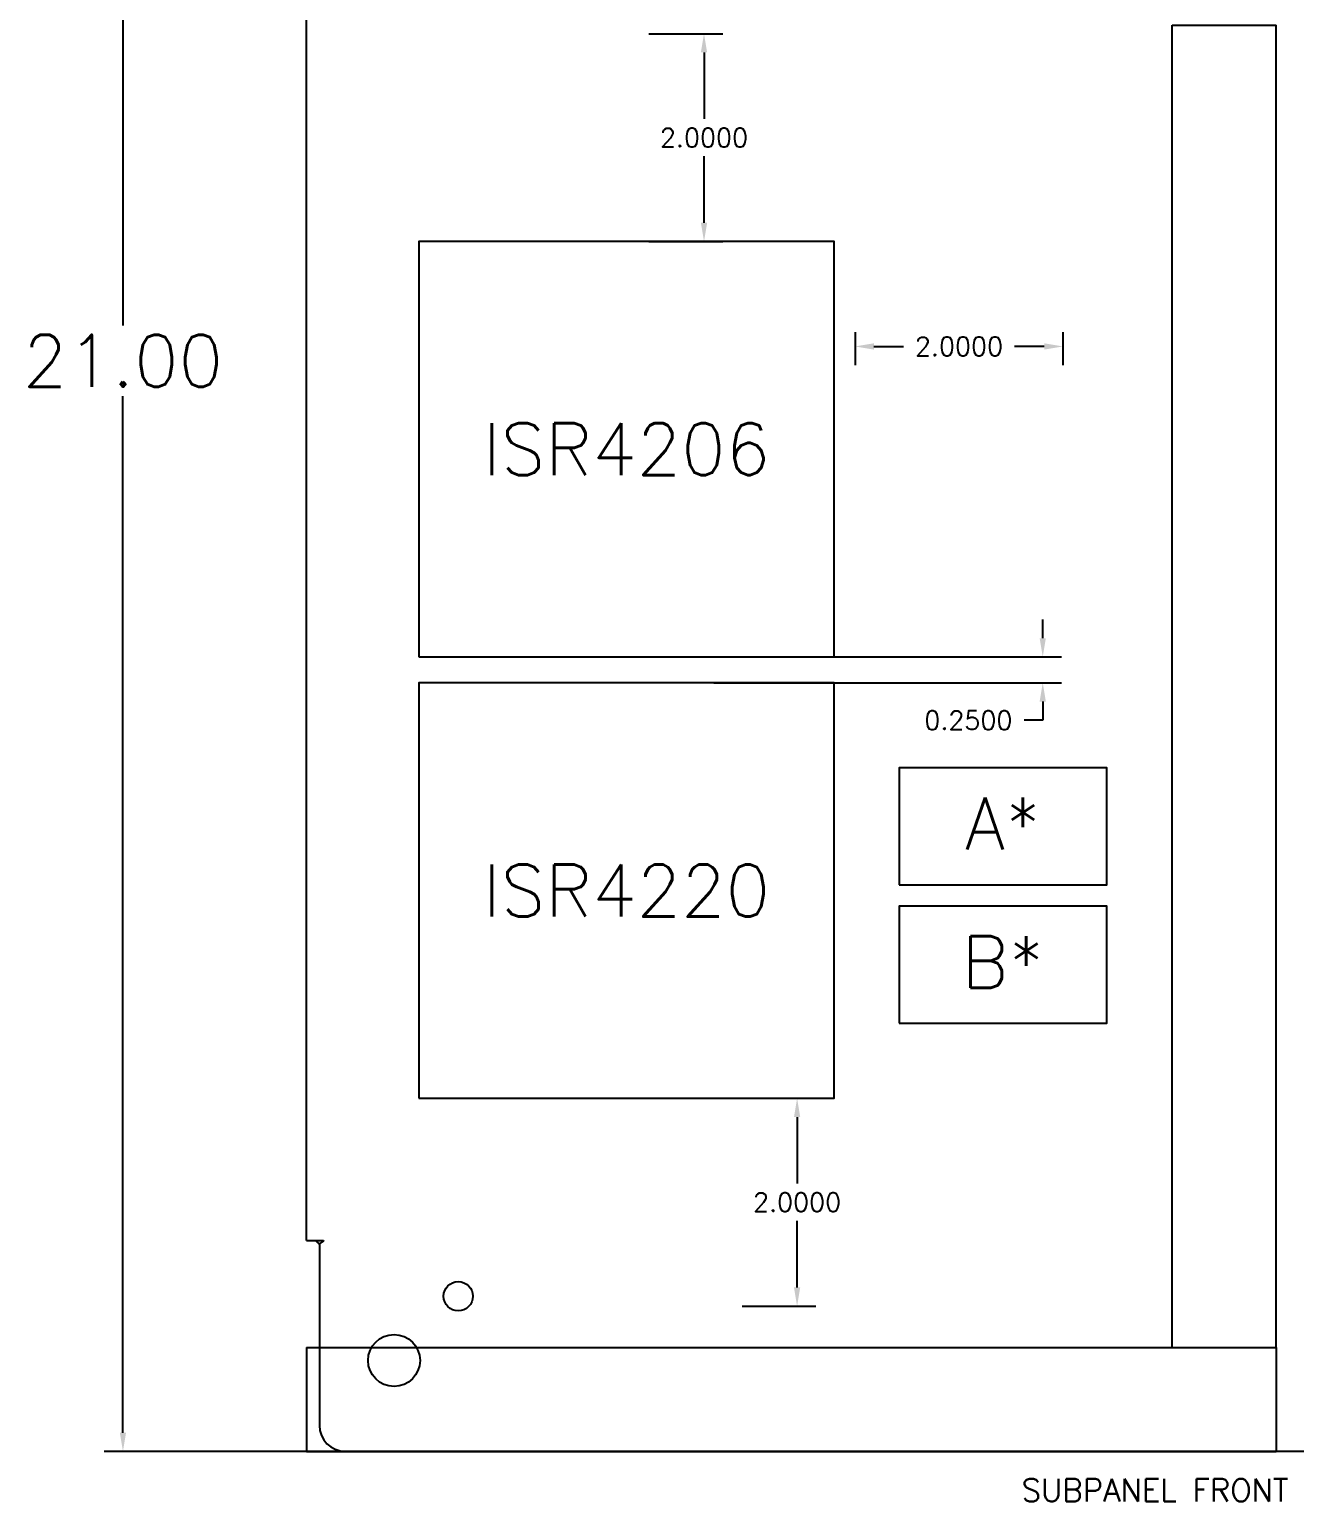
# Model space of a CAD drawing. Header units: inches. Extents: x 0.8 to 20.4, y -4.3 to 18.9.
# Drawn here: x 0.81 to 12.99, y -4.34 to 9.83 of the extents above; entities that cross this region are included whole.
import ezdxf
from ezdxf.enums import TextEntityAlignment as Align

# ---------------------------------------------------------------- set-up
doc = ezdxf.new("R2010")
doc.units = ezdxf.units.IN
doc.header["$MEASUREMENT"] = 0
doc.linetypes.add('HIDDEN', pattern=[0.2, 0.1, -0.1])
for name, color, linetype in [('PNPD', 7, 'Continuous'), ('PNPG', 72, 'Continuous'), ('PSYMS', 7, 'Continuous'), ('PTAG', 150, 'Continuous')]:
    doc.layers.add(name, color=color, linetype=linetype)
doc.styles.get("Standard").update_dxf_attribs({"font": 'romans.shx'})
doc.styles.add('WD', font='romans.shx')
doc.dimstyles.get("Standard").update_dxf_attribs({"dimtxt": 0.18, "dimasz": 0.18, "dimexe": 0.18, "dimexo": 0.0625, "dimgap": 0.09, "dimtad": 0, "dimtih": 1, "dimtoh": 1, "dimdec": 4, "dimzin": 0, "dimdsep": 46, "dimtxsty": 'Standard', "dimcen": 0.09, "dimadec": 0, "dimazin": 0, "dimtfac": 1, "dimtdec": 4, "dimtofl": 0, "dimtmove": 0, "dimatfit": 3, "dimfxl": 1, "dimtolj": 1, "dimtzin": 0, "dimarcsym": 0})

# ---------------------------------------------------------------- blocks, each defined once
blk = doc.blocks.new('*D71')
at = {"layer": 'Defpoints', "color": 0, "transparency": 16777216}
for p in [(6.716, 9.79), (7.308, 9.79), (6.716, 7.79)]:
    blk.add_point(p, dxfattribs=at)
at = {"layer": 'PSYMS', "color": 0, "lineweight": -2, "transparency": 16777216}
for p, q in [((6.778, 9.79), (7.488, 9.79)), ((7.308, 9.61), (7.308, 8.97)), ((7.308, 7.97), (7.308, 8.61)), ((6.778, 7.79), (7.488, 7.79))]:
    blk.add_line(p, q, dxfattribs=at)
at = {"layer": 'PSYMS', "color": 0, "transparency": 16777216}
for points in [[(7.278, 9.61), (7.338, 9.61), (7.308, 9.79)], [(7.278, 7.97), (7.338, 7.97), (7.308, 7.79)]]:
    blk.add_solid(points, dxfattribs=at)
at = {"layer": 'PSYMS', "color": 0, "transparency": 16777216, "insert": (7.308, 8.79), "char_height": 0.18, "attachment_point": 5}
blk.add_mtext('\\A1;2.0000', dxfattribs=at)
blk = doc.blocks.new('*D72')
at = {"layer": 'Defpoints', "color": 0, "transparency": 16777216}
for p in [(8.763, 6.98), (10.763, 6.98), (10.763, 6.779)]:
    blk.add_point(p, dxfattribs=at)
at = {"layer": 'PSYMS', "color": 0, "lineweight": -2, "transparency": 16777216}
for p, q in [((8.763, 6.917), (8.763, 6.599)), ((10.763, 6.917), (10.763, 6.599)), ((8.943, 6.779), (9.227, 6.779)), ((10.583, 6.779), (10.298, 6.779))]:
    blk.add_line(p, q, dxfattribs=at)
at = {"layer": 'PSYMS', "color": 0, "transparency": 16777216}
for points in [[(8.943, 6.809), (8.943, 6.749), (8.763, 6.779)], [(10.583, 6.809), (10.583, 6.749), (10.763, 6.779)]]:
    blk.add_solid(points, dxfattribs=at)
at = {"layer": 'PSYMS', "color": 0, "transparency": 16777216, "insert": (9.763, 6.779), "char_height": 0.18, "attachment_point": 5}
blk.add_mtext('\\A1;2.0000', dxfattribs=at)
blk = doc.blocks.new('*D75')
at = {"layer": 'Defpoints', "color": 0, "transparency": 16777216}
for p in [(7.612, -0.46), (8.204, -0.46), (7.612, -2.46)]:
    blk.add_point(p, dxfattribs=at)
at = {"layer": 'PSYMS', "color": 0, "lineweight": -2, "transparency": 16777216}
for p, q in [((7.675, -0.46), (8.384, -0.46)), ((8.204, -0.64), (8.204, -1.28)), ((8.204, -2.28), (8.204, -1.64)), ((7.675, -2.46), (8.384, -2.46))]:
    blk.add_line(p, q, dxfattribs=at)
at = {"layer": 'PSYMS', "color": 0, "transparency": 16777216}
for points in [[(8.174, -0.64), (8.234, -0.64), (8.204, -0.46)], [(8.174, -2.28), (8.234, -2.28), (8.204, -2.46)]]:
    blk.add_solid(points, dxfattribs=at)
at = {"layer": 'PSYMS', "color": 0, "transparency": 16777216, "insert": (8.204, -1.46), "char_height": 0.18, "attachment_point": 5}
blk.add_mtext('\\A1;2.0000', dxfattribs=at)
blk = doc.blocks.new('*D82')
at = {"layer": 'Defpoints', "color": 0, "transparency": 16777216}
for p in [(7.339, 3.79), (7.339, 3.54), (10.569, 3.54)]:
    blk.add_point(p, dxfattribs=at)
at = {"layer": 'PSYMS', "color": 0, "lineweight": -2, "transparency": 16777216}
for p, q in [((10.569, 3.97), (10.569, 4.15)), ((7.402, 3.79), (10.749, 3.79)), ((7.402, 3.54), (10.749, 3.54)), ((10.569, 3.36), (10.569, 3.18)), ((10.569, 3.18), (10.389, 3.18))]:
    blk.add_line(p, q, dxfattribs=at)
at = {"layer": 'PSYMS', "color": 0, "transparency": 16777216}
for points in [[(10.539, 3.97), (10.599, 3.97), (10.569, 3.79)], [(10.539, 3.36), (10.599, 3.36), (10.569, 3.54)]]:
    blk.add_solid(points, dxfattribs=at)
at = {"layer": 'PSYMS', "color": 0, "transparency": 16777216, "insert": (9.853, 3.18), "char_height": 0.18, "attachment_point": 5}
blk.add_mtext('\\A1;0.2500', dxfattribs=at)
blk = doc.blocks.new('SCE-24P20')
at = {"linetype": 'Continuous'}
for p, q in [((-0.198, 1.958), (-0.198, 18.896)), ((-0.198, 1.958), (-0.112, 1.958)), ((-0.073, 1.923), (-0.073, 0.177)), ((16.364, -0.073), (0.177, -0.073))]:
    blk.add_line(p, q, dxfattribs=at)
at = {"linetype": 'HIDDEN'}
for p, q in [((-0.112, 1.958), (-0.032, 1.958)), ((-0.054, 1.935), (-0.06, 1.932))]:
    blk.add_line(p, q, dxfattribs=at)
at = {"linetype": 'Continuous'}
for points in [[(-0.112, 1.958), (-0.11, 1.957), (-0.108, 1.956), (-0.107, 1.954), (-0.105, 1.953), (-0.103, 1.952), (-0.102, 1.95), (-0.1, 1.949), (-0.099, 1.948), (-0.097, 1.946), (-0.096, 1.945), (-0.095, 1.944), (-0.093, 1.942), (-0.092, 1.941)], [(-0.092, 1.941), (-0.088, 1.937), (-0.085, 1.934)], [(-0.085, 1.934), (-0.083, 1.932), (-0.081, 1.931), (-0.08, 1.929), (-0.078, 1.927), (-0.077, 1.926), (-0.075, 1.925), (-0.073, 1.923)]]:
    blk.add_lwpolyline(points, dxfattribs=at)
at = {"linetype": 'HIDDEN'}
for points in [[(-0.06, 1.932), (-0.062, 1.931), (-0.064, 1.929), (-0.066, 1.928), (-0.068, 1.927), (-0.069, 1.926), (-0.071, 1.925), (-0.072, 1.924), (-0.073, 1.923)], [(-0.032, 1.958), (-0.033, 1.957), (-0.033, 1.955), (-0.034, 1.954), (-0.035, 1.953), (-0.035, 1.952), (-0.036, 1.95), (-0.037, 1.949), (-0.038, 1.948), (-0.039, 1.947), (-0.04, 1.945), (-0.042, 1.944), (-0.043, 1.943), (-0.044, 1.942), (-0.046, 1.941), (-0.047, 1.94), (-0.049, 1.939), (-0.051, 1.938), (-0.053, 1.936), (-0.054, 1.935)]]:
    blk.add_lwpolyline(points, dxfattribs=at)
at = {"linetype": 'Continuous'}
for centre, radius in [((1.264, 1.42), 0.141), ((0.646, 0.802), 0.25)]:
    blk.add_circle(centre, radius, dxfattribs=at)
blk.add_arc((0.177, 0.177), 0.25, 180, 270, dxfattribs=at)
at = {"linetype": 'Continuous', "insert": (8.37, -0.338), "char_height": 0.21795, "width": 3.31282, "attachment_point": 2, "line_spacing_factor": 0.9}
blk.add_mtext('SUBPANEL FRONT VIEW', dxfattribs=at)
blk = doc.blocks.new('HDIN558E')
for p, q in [((0, 0.5), (9.336, 0.5)), ((0, 0.5), (0, -0.5)), ((9.336, 0.5), (9.336, -0.5)), ((0, -0.5), (9.336, -0.5))]:
    blk.add_line(p, q)
blk = doc.blocks.new('*D101')
at = {"layer": 'Defpoints', "color": 0, "transparency": 16777216}
for p in [(3.979, 17.141), (1.714, -3.859), (3.979, -3.859)]:
    blk.add_point(p, dxfattribs=at)
at = {"layer": 'PSYMS', "color": 0, "lineweight": -2, "transparency": 16777216}
for p, q in [((3.917, 17.141), (1.534, 17.141)), ((1.714, 16.961), (1.714, 6.981)), ((1.714, -3.679), (1.714, 6.301)), ((3.917, -3.859), (1.534, -3.859))]:
    blk.add_line(p, q, dxfattribs=at)
at = {"layer": 'PSYMS', "color": 0, "transparency": 16777216}
for points in [[(1.684, 16.961), (1.744, 16.961), (1.714, 17.141)], [(1.684, -3.679), (1.744, -3.679), (1.714, -3.859)]]:
    blk.add_solid(points, dxfattribs=at)
at = {"layer": 'PSYMS', "color": 0, "transparency": 16777216, "insert": (1.714, 6.641), "char_height": 0.5, "attachment_point": 5}
blk.add_mtext('\\A1;21.00', dxfattribs=at)
blk = doc.blocks.new('NPXXD3')
at = {"style": 'WD'}
for tag, height, width, flags, p in [('DESC1', 0.125, 0.9, 8, (0, 0.125)), ('DESC2', 0.125, 0.9, 8, (0, -0.062)), ('DESC3', 0.125, 0.9, 8, (0, -0.25)), ('ASSYCODE', 0.01, 0.9, 9, (0.328, -0.109)), ('MFG', 0.01, 0.9, 9, (0.328, -0.077)), ('CAT', 0.01, 0.9, 9, (0.328, -0.093)), ('POS2', 0.1, 0.7, 8, (0, -0.391))]:
    blk.add_attdef(tag, text='', height=height, dxfattribs=dict(at, width=width, flags=flags)).set_placement(p, align=Align.CENTER)
at = {"style": 'WD', "width": 0.7, "flags": 8}
blk.add_attdef('POS1', text='', height=0.1, dxfattribs=at).set_placement((-0.312, -0.516), align=Align.RIGHT)
blk.add_attdef('POS3', (0.312, -0.516), '', height=0.1, dxfattribs=at)
blk = doc.blocks.new('ISO-120-AAE')
blk.add_lwpolyline([(0, 0), (4, 0), (4, 4), (0, 4)], close=True)
blk = doc.blocks.new('VDIN5A7F')
for p, q in [((-0.5, 0), (-0.5, 12.73088)), ((-0.5, 12.73088), (0.5, 12.73088)), ((0.5, 0), (0.5, 12.73088)), ((-0.5, 0), (0.5, 0))]:
    blk.add_line(p, q)

msp = doc.modelspace()

# ---------------------------------------------------------------- linework, layer by layer
at = {"layer": 'PNPG'}
for points in [[(9.1855, 1.59616), (11.1855, 1.59616), (11.1855, 2.72116), (9.1855, 2.72116)], [(9.1855, 0.26378), (11.1855, 0.26378), (11.1855, 1.38878), (9.1855, 1.38878)]]:
    msp.add_lwpolyline(points, close=True, dxfattribs=at)

# ---------------------------------------------------------------- block references
ref = msp.add_blockref('NPXXD3', (10.1855, 2.22116))
ref.add_attrib('DESC1', 'A*', dxfattribs={"layer": 'PNPD', "height": 0.5, "style": 'WD', "flags": 8}).set_placement((10.1855, 1.93493), align=Align.CENTER)
ref = msp.add_blockref('NPXXD3', (10.1855, 0.88878))
ref.add_attrib('DESC1', 'B*', dxfattribs={"layer": 'PNPD', "height": 0.5, "style": 'WD', "flags": 8}).set_placement((10.1855, 0.60256), align=Align.CENTER)
at = {"layer": 'PSYMS'}
for name, p in [('SCE-24P20', (3.67766, -3.78585)), ('VDIN5A7F', (12.31533, -2.85907)), ('HDIN558E', (3.47943, -3.35907))]:
    msp.add_blockref(name, p, dxfattribs=at)
ref = msp.add_blockref('ISO-120-AAE', (4.56236, 3.79029), dxfattribs=at)
ref.add_attrib('P_TAG1', 'ISR4206', dxfattribs={"layer": 'PTAG', "height": 0.5, "style": 'WD', "flags": 8}).set_placement((6.56236, 5.79029), align=Align.MIDDLE_CENTER)
ref = msp.add_blockref('ISO-120-AAE', (4.56236, -0.45971), dxfattribs=at)
ref.add_attrib('P_TAG1', 'ISR4220', dxfattribs={"layer": 'PTAG', "height": 0.5, "style": 'WD', "flags": 8}).set_placement((6.56236, 1.54029), align=Align.MIDDLE_CENTER)

# ---------------------------------------------------------------- dimensions: what is measured, and where the dimension line sits
dim = msp.add_linear_dim(base=(1.71365, -3.85907), p1=(3.97943, 17.14093), p2=(3.97943, -3.85907), angle=90, dimstyle='Standard', override={"dimtxt": 0.5, "dimdec": 2}, dxfattribs=at)
dim.commit()
dim.dimension.update_dxf_attribs({"geometry": '*D101', "text_midpoint": (1.71365, 6.64093)})
for base, p1, p2, picture, middle in [((7.30768, 9.79029), (6.71597, 7.79029), (6.71597, 9.79029), '*D71', (7.30768, 8.79029)), ((10.56898, 3.54029), (7.33922, 3.79029), (7.33922, 3.54029), '*D82', (9.85327, 3.18029)), ((8.20387, -0.45971), (7.61216, -2.45971), (7.61216, -0.45971), '*D75', (8.20387, -1.45971))]:
    dim = msp.add_linear_dim(base=base, p1=p1, p2=p2, angle=90, dimstyle='Standard', dxfattribs=at)
    dim.commit()
    dim.dimension.update_dxf_attribs({"geometry": picture, "text_midpoint": middle})
dim = msp.add_linear_dim(base=(10.76251, 6.77945), p1=(8.76251, 6.9795), p2=(10.76251, 6.9795), dimstyle='Standard', dxfattribs=at)
dim.commit()
dim.dimension.update_dxf_attribs({"geometry": '*D72', "text_midpoint": (9.76251, 6.77945)})

doc.saveas('drawing.dxf')
